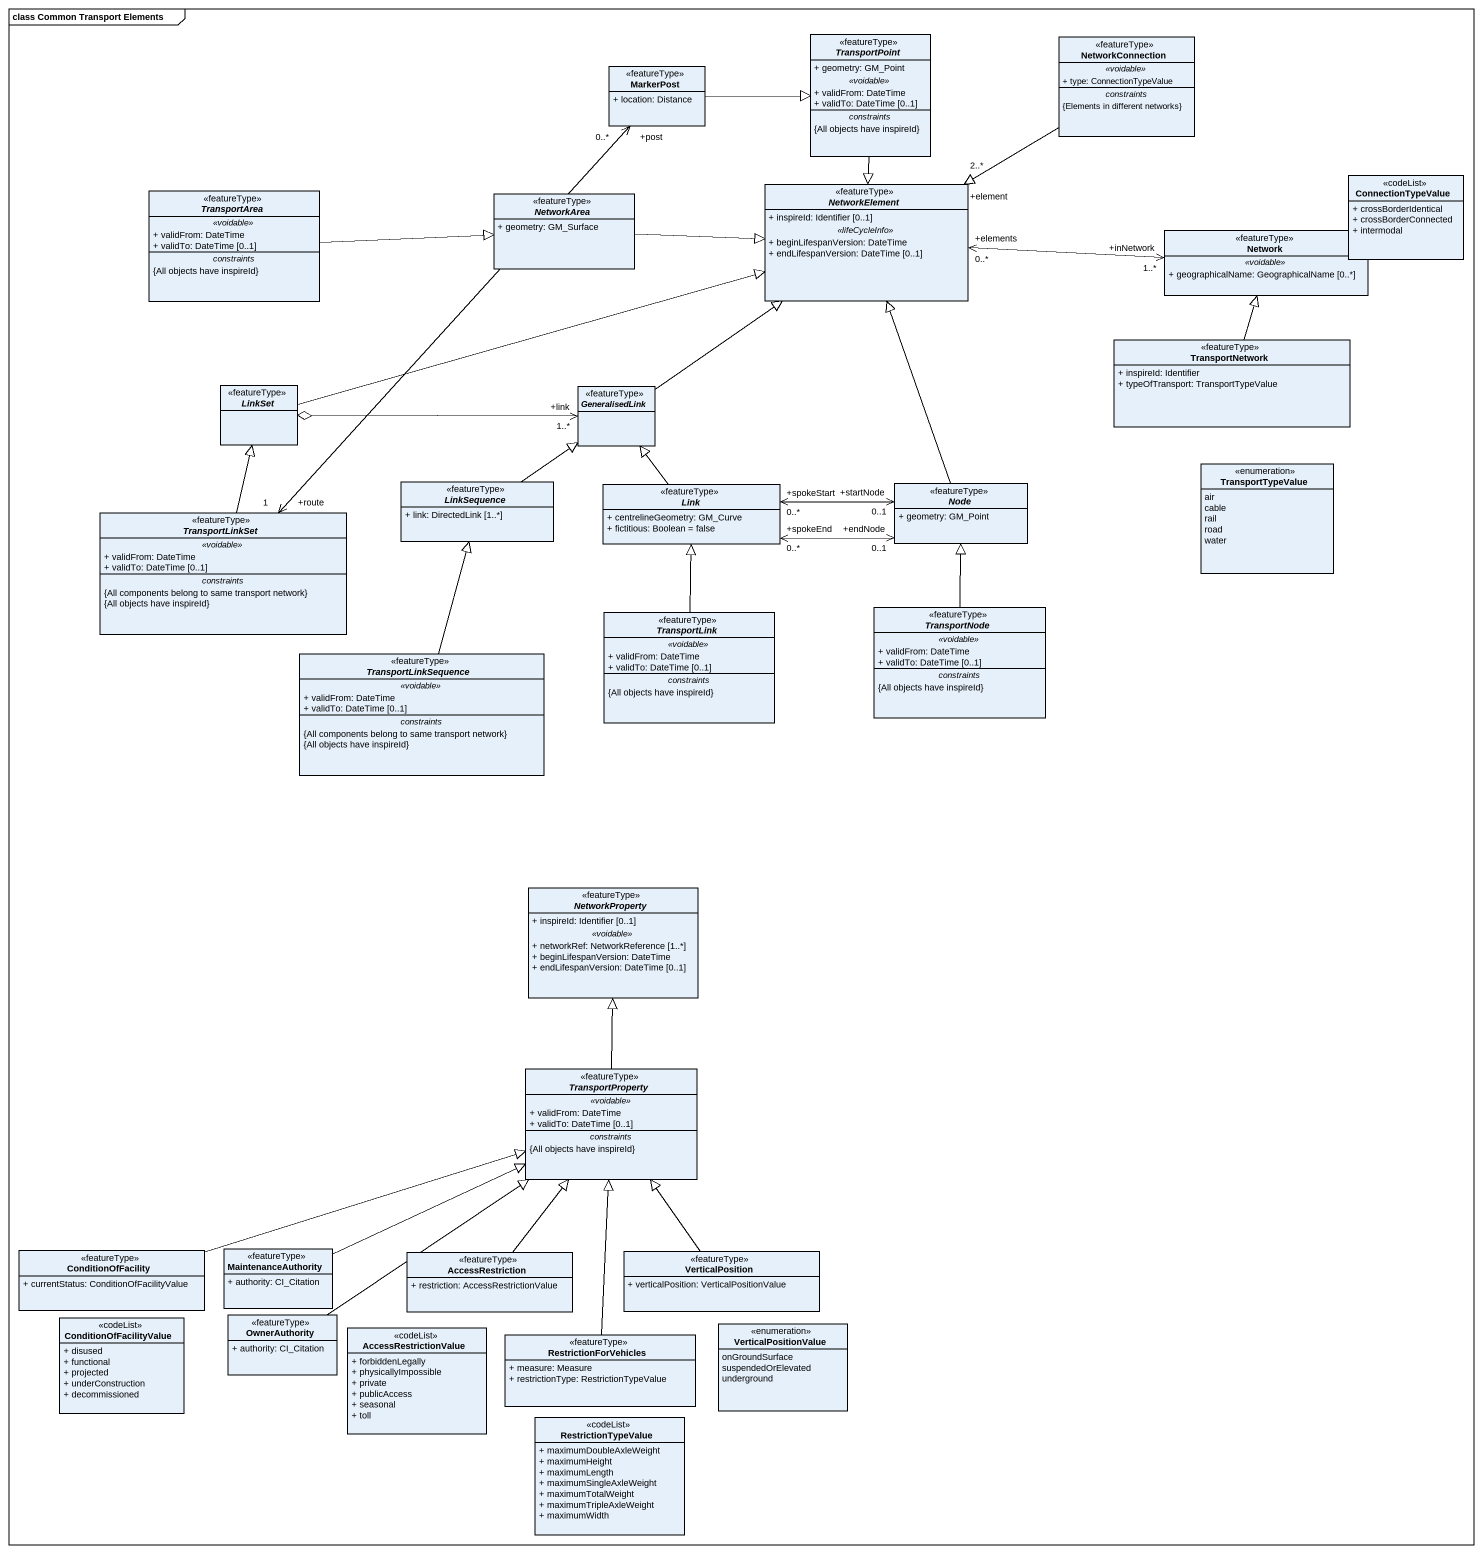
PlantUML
@startuml
mainframe class Common Transport Elements
hide circle
hide empty members
skinparam classAttributeIconSize 0
class MarkerPost <<featureType>> {
  + location: Distance
}
abstract class TransportPoint <<featureType>> {
  + geometry: GM_Point
  .. <<voidable>> ..
  + validFrom: DateTime
  + validTo: DateTime [0..1]
  -- constraints --
  {All objects have inspireId}
}
class NetworkConnection <<featureType>> {
  .. <<voidable>> ..
  + type: ConnectionTypeValue
  -- constraints --
  {Elements in different networks}
}
abstract class NetworkElement <<featureType>> {
  + inspireId: Identifier [0..1]
  .. <<lifeCycleInfo>> ..
  + beginLifespanVersion: DateTime
  + endLifespanVersion: DateTime [0..1]
}
class ConnectionTypeValue <<codeList>> {
  + crossBorderIdentical
  + crossBorderConnected
  + intermodal
}
abstract class TransportArea <<featureType>> {
  .. <<voidable>> ..
  + validFrom: DateTime
  + validTo: DateTime [0..1]
  -- constraints --
  {All objects have inspireId}
}
abstract class NetworkArea <<featureType>> {
  + geometry: GM_Surface
}
class "Network" as Network_ <<featureType>> {
  .. <<voidable>> ..
  + geographicalName: GeographicalName [0..*]
}
class TransportNetwork <<featureType>> {
  + inspireId: Identifier
  + typeOfTransport: TransportTypeValue
}
abstract class LinkSet <<featureType>>
abstract class GeneralisedLink <<featureType>>
abstract class LinkSequence <<featureType>> {
  + link: DirectedLink [1..*]
}
abstract class Link <<featureType>> {
  + centrelineGeometry: GM_Curve
  + fictitious: Boolean = false
}
abstract class "Node" as Node_ <<featureType>> {
  + geometry: GM_Point
}
enum TransportTypeValue {
  air
  cable
  rail
  road
  water
}
abstract class TransportLinkSet <<featureType>> {
  .. <<voidable>> ..
  + validFrom: DateTime
  + validTo: DateTime [0..1]
  -- constraints --
  {All components belong to same transport network}
  {All objects have inspireId}
}
abstract class TransportNode <<featureType>> {
  .. <<voidable>> ..
  + validFrom: DateTime
  + validTo: DateTime [0..1]
  -- constraints --
  {All objects have inspireId}
}
abstract class TransportLink <<featureType>> {
  .. <<voidable>> ..
  + validFrom: DateTime
  + validTo: DateTime [0..1]
  -- constraints --
  {All objects have inspireId}
}
abstract class TransportLinkSequence <<featureType>> {
  .. <<voidable>> ..
  + validFrom: DateTime
  + validTo: DateTime [0..1]
  -- constraints --
  {All components belong to same transport network}
  {All objects have inspireId}
}
abstract class NetworkProperty <<featureType>> {
  + inspireId: Identifier [0..1]
  .. <<voidable>> ..
  + networkRef: NetworkReference [1..*]
  + beginLifespanVersion: DateTime
  + endLifespanVersion: DateTime [0..1]
}
abstract class TransportProperty <<featureType>> {
  .. <<voidable>> ..
  + validFrom: DateTime
  + validTo: DateTime [0..1]
  -- constraints --
  {All objects have inspireId}
}
class ConditionOfFacility <<featureType>> {
  + currentStatus: ConditionOfFacilityValue
}
class MaintenanceAuthority <<featureType>> {
  + authority: CI_Citation
}
class AccessRestriction <<featureType>> {
  + restriction: AccessRestrictionValue
}
class VerticalPosition <<featureType>> {
  + verticalPosition: VerticalPositionValue
}
class ConditionOfFacilityValue <<codeList>> {
  + disused
  + functional
  + projected
  + underConstruction
  + decommissioned
}
class OwnerAuthority <<featureType>> {
  + authority: CI_Citation
}
class AccessRestrictionValue <<codeList>> {
  + forbiddenLegally
  + physicallyImpossible
  + private
  + publicAccess
  + seasonal
  + toll
}
class RestrictionForVehicles <<featureType>> {
  + measure: Measure
  + restrictionType: RestrictionTypeValue
}
enum VerticalPositionValue {
  onGroundSurface
  suspendedOrElevated
  underground
}
class RestrictionTypeValue <<codeList>> {
  + maximumDoubleAxleWeight
  + maximumHeight
  + maximumLength
  + maximumSingleAxleWeight
  + maximumTotalWeight
  + maximumTripleAxleWeight
  + maximumWidth
}
MarkerPost -right-|> TransportPoint
MarkerPost "+post\n0..*" <--> "+route\n1" TransportLinkSet
TransportPoint --|> NetworkElement
NetworkConnection -left-|> NetworkElement
NetworkConnection -left-> "+element\n2..*" NetworkElement
TransportArea -right-|> NetworkArea
NetworkArea -right-|> NetworkElement
Network_ "+inNetwork\n1..*" <-left-> "+elements\n0..*" NetworkElement
TransportNetwork -up-|> Network_
LinkSet -right-|> NetworkElement
GeneralisedLink -up-|> NetworkElement
GeneralisedLink "+link\n1..*" <-left-o LinkSet
LinkSequence -up-|> GeneralisedLink
Link -up-|> GeneralisedLink
Link "+spokeEnd\n0..*" <-right-> "+endNode\n0..1" Node_
Link "+spokeStart\n0..*" <-right-> "+startNode\n0..1" Node_
Node_ -up-|> NetworkElement
TransportLinkSet -up-|> LinkSet
TransportNode -up-|> Node_
TransportLink -up-|> Link
TransportLinkSequence -up-|> LinkSequence
TransportProperty -up-|> NetworkProperty
ConditionOfFacility -right-|> TransportProperty
MaintenanceAuthority -right-|> TransportProperty
AccessRestriction -up-|> TransportProperty
VerticalPosition -up-|> TransportProperty
OwnerAuthority -up-|> TransportProperty
RestrictionForVehicles -up-|> TransportProperty
@enduml
